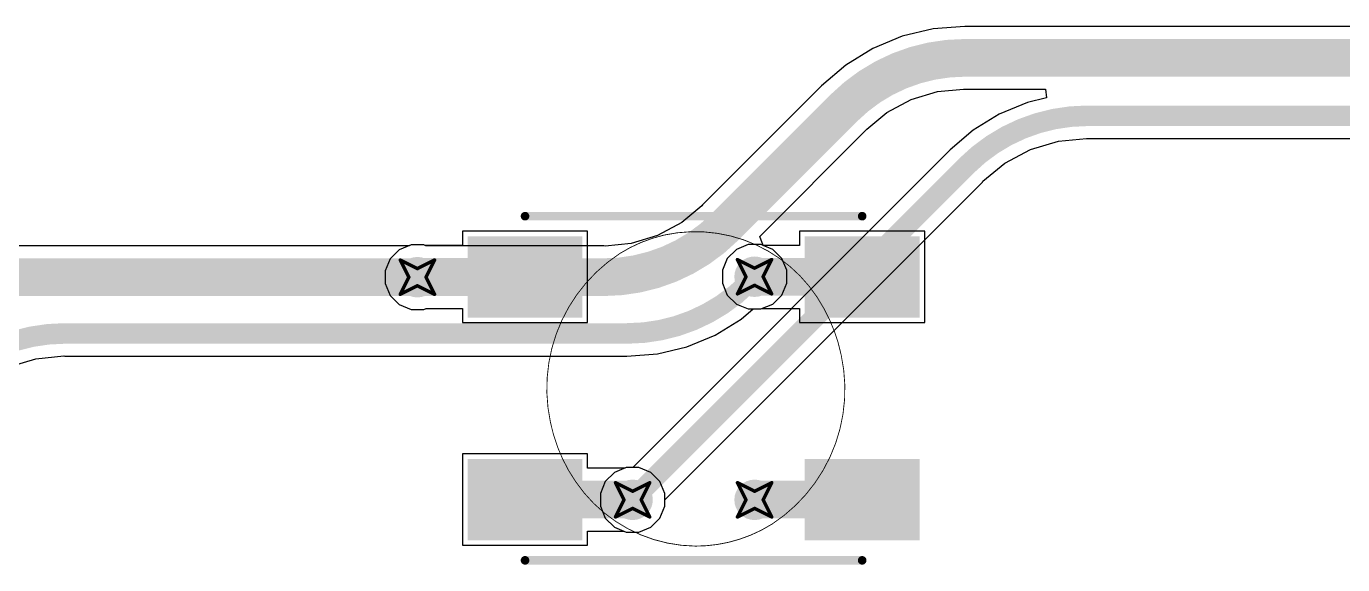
# Model space of a CAD drawing. Header units: inches. Extents: x -11 to 1110, y -7 to 455.
# Drawn here: x 172.02 to 191.54, y 340.55 to 348.52 of the extents above; entities that cross this region are included whole.
import ezdxf

# ---------------------------------------------------------------- set-up
doc = ezdxf.new("R2010")
doc.units = ezdxf.units.IN
for name, color, linetype in [('Bottom Layer', 5, 'Continuous'), ('Drill Drawing', 1, 'Continuous'), ('Mechanical 7', 56, 'Continuous'), ('Top Layer', 1, 'Continuous'), ('Top Overlay', 2, 'Continuous'), ('Top Paste', 8, 'Continuous'), ('Top Solder', 216, 'Continuous'), ('Via Holes', 16, 'Continuous')]:
    doc.layers.add(name, color=color, linetype=linetype)

msp = doc.modelspace()

# ---------------------------------------------------------------- hatches: boundary and pattern name
at = {"layer": 'Bottom Layer'}
h = msp.add_hatch(color=5, dxfattribs=at)
edge = h.paths.add_edge_path()
edge.add_arc((177.822, 344.807), 0.3, 0, 360)
h = msp.add_hatch(color=5, dxfattribs=at)
edge = h.paths.add_edge_path()
edge.add_arc((182.822, 344.814), 0.3, 0, 360)
h = msp.add_hatch(color=5, dxfattribs=at)
edge = h.paths.add_edge_path()
edge.add_arc((181.013, 341.507), 0.3, 0, 360)
h = msp.add_hatch(color=5, dxfattribs=at)
edge = h.paths.add_edge_path()
edge.add_arc((182.822, 341.507), 0.3, 0, 360)
at = {"layer": 'Top Layer'}
for points in [[(178.668, 345.311), (180.168, 345.311), (180.168, 344.311), (178.668, 344.311)], [(185.168, 344.311), (183.668, 344.311), (183.668, 345.311), (185.168, 345.311)], [(178.668, 342.011), (180.168, 342.011), (180.168, 341.011), (178.668, 341.011)], [(183.668, 342.011), (185.168, 342.011), (185.168, 341.011), (183.668, 341.011)]]:
    msp.add_hatch(color=1, dxfattribs=at).paths.add_polyline_path(points)
h = msp.add_hatch(color=1, dxfattribs=at)
edge = h.paths.add_edge_path()
edge.add_arc((177.822, 344.807), 0.3, 0, 360)
h = msp.add_hatch(color=1, dxfattribs=at)
edge = h.paths.add_edge_path()
edge.add_arc((182.822, 344.814), 0.3, 0, 360)
h = msp.add_hatch(color=1, dxfattribs=at)
edge = h.paths.add_edge_path()
edge.add_arc((181.013, 341.507), 0.3, 0, 360)
h = msp.add_hatch(color=1, dxfattribs=at)
edge = h.paths.add_edge_path()
edge.add_arc((182.822, 341.507), 0.3, 0, 360)
at = {"layer": 'Top Paste'}
for points in [[(178.668, 345.311), (180.168, 345.311), (180.168, 344.311), (178.668, 344.311)], [(185.168, 344.311), (183.668, 344.311), (183.668, 345.311), (185.168, 345.311)], [(178.668, 342.011), (180.168, 342.011), (180.168, 341.011), (178.668, 341.011)], [(183.668, 342.011), (185.168, 342.011), (185.168, 341.011), (183.668, 341.011)]]:
    msp.add_hatch(color=8, dxfattribs=at).paths.add_polyline_path(points)
at = {"layer": 'Top Solder'}
for points in [[(178.566, 345.412), (180.269, 345.412), (180.269, 344.209), (178.566, 344.209)], [(185.269, 344.209), (183.566, 344.209), (183.566, 345.412), (185.269, 345.412)], [(178.566, 342.112), (180.269, 342.112), (180.269, 340.909), (178.566, 340.909)], [(183.566, 342.112), (185.269, 342.112), (185.269, 340.909), (183.566, 340.909)]]:
    msp.add_hatch(color=216, dxfattribs=at).paths.add_polyline_path(points)
at = {"layer": 'Via Holes'}
h = msp.add_hatch(color=7, dxfattribs=at)
edge = h.paths.add_edge_path()
edge.add_arc((177.822, 344.807), 0.15, 0, 360)
h = msp.add_hatch(color=7, dxfattribs=at)
edge = h.paths.add_edge_path()
edge.add_arc((182.822, 344.814), 0.15, 0, 360)
h = msp.add_hatch(color=7, dxfattribs=at)
edge = h.paths.add_edge_path()
edge.add_arc((181.013, 341.507), 0.15, 0, 360)
h = msp.add_hatch(color=7, dxfattribs=at)
edge = h.paths.add_edge_path()
edge.add_arc((182.822, 341.507), 0.15, 0, 360)

# ---------------------------------------------------------------- linework, layer by layer
at = {"layer": 'Bottom Layer'}
for p, q in [((185.471, 348.488), (185.012, 348.378)), ((185.941, 348.525), (185.471, 348.488)), ((194.209, 348.525), (185.941, 348.525)), ((185.941, 348.525), (185.941, 348.525)), ((185.012, 348.378), (184.576, 348.197)), ((184.576, 348.197), (184.174, 347.951)), ((184.174, 347.951), (183.815, 347.644)), ((183.815, 347.644), (182.052, 345.881)), ((183.815, 347.644), (183.815, 347.644)), ((185.145, 347.44), (185.535, 347.559)), ((185.535, 347.559), (185.92, 347.596)), ((185.92, 347.596), (185.941, 347.592)), ((185.941, 347.592), (187.136, 347.592)), ((187.136, 347.592), (187.151, 347.465)), ((184.785, 347.248), (185.145, 347.44)), ((186.868, 347.397), (186.45, 347.224)), ((187.151, 347.465), (186.868, 347.397)), ((184.486, 347.003), (184.785, 347.248)), ((186.45, 347.224), (186.065, 346.988)), ((182.899, 345.409), (184.474, 346.985)), ((184.474, 346.985), (184.486, 347.003)), ((186.065, 346.988), (185.722, 346.695)), ((186.913, 346.699), (187.327, 346.825)), ((187.327, 346.825), (187.743, 346.865)), ((187.743, 346.865), (187.758, 346.863)), ((187.758, 346.863), (197.421, 346.863)), ((185.723, 346.693), (181.015, 341.985)), ((185.722, 346.695), (185.723, 346.693)), ((186.531, 346.495), (186.913, 346.699)), ((186.208, 346.23), (186.531, 346.495)), ((181.491, 341.509), (186.2, 346.217)), ((186.2, 346.217), (186.208, 346.23)), ((182.04, 345.863), (181.741, 345.618)), ((182.052, 345.881), (182.04, 345.863)), ((181.741, 345.618), (181.382, 345.425)), ((181.382, 345.425), (180.991, 345.307)), ((182.948, 345.279), (182.899, 345.409)), ((177.699, 345.273), (170.32, 345.273)), ((177.727, 345.285), (177.699, 345.273)), ((177.917, 345.285), (177.727, 345.285)), ((177.945, 345.273), (177.917, 345.285)), ((180.586, 345.273), (177.945, 345.273)), ((180.607, 345.269), (180.586, 345.273)), ((180.991, 345.307), (180.607, 345.269)), ((183.093, 345.219), (182.948, 345.279)), ((183.227, 345.085), (183.093, 345.219)), ((183.3, 344.909), (183.227, 345.085)), ((183.3, 344.719), (183.3, 344.909)), ((183.227, 344.543), (183.3, 344.719)), ((182.917, 344.336), (183.093, 344.409)), ((183.093, 344.409), (183.227, 344.543)), ((182.237, 343.948), (182.622, 344.184)), ((182.622, 344.184), (182.8, 344.336)), ((182.8, 344.336), (182.917, 344.336)), ((181.819, 343.775), (182.237, 343.948)), ((171.749, 343.473), (172.163, 343.599)), ((172.163, 343.599), (172.579, 343.64)), ((172.579, 343.64), (172.594, 343.637)), ((172.594, 343.637), (180.929, 343.637)), ((180.929, 343.634), (181.38, 343.67)), ((180.929, 343.637), (180.929, 343.634)), ((181.38, 343.67), (181.819, 343.775)), ((180.743, 341.912), (180.608, 341.778)), ((180.918, 341.985), (180.743, 341.912)), ((181.015, 341.985), (180.918, 341.985)), ((180.608, 341.778), (180.536, 341.602)), ((180.536, 341.602), (180.536, 341.412)), ((181.491, 341.412), (181.491, 341.509)), ((180.536, 341.412), (180.608, 341.237)), ((181.418, 341.237), (181.491, 341.412)), ((180.608, 341.237), (180.743, 341.102)), ((180.743, 341.102), (180.918, 341.029)), ((181.108, 341.029), (181.284, 341.102)), ((181.284, 341.102), (181.418, 341.237)), ((180.918, 341.029), (181.108, 341.029))]:
    msp.add_line(p, q, dxfattribs=at)
for points in [[(184.145, 347.314, 0.559, 0.559, -0.198912), (185.941, 348.058, 0.559, 0.559, 0)], [(185.941, 348.058, 0.559, 0.559, 0), (194.332, 348.058, 0.559, 0.559, 0)], [(182.382, 345.551, 0.559, 0.559, 0), (184.145, 347.314, 0.559, 0.559, 0)], [(185.961, 346.455, 0.305, 0.305, -0.198912), (187.758, 347.199, 0.305, 0.305, 0)], [(187.758, 347.199, 0.305, 0.305, 0), (197.421, 347.199, 0.305, 0.305, 0)], [(181.013, 341.507, 0.305, 0.305, 0), (185.961, 346.455, 0.305, 0.305, 0)], [(182.382, 345.551, 0.559, 0.559, -0.198912), (180.586, 344.807, 0.559, 0.559, 0)], [(170.32, 344.807, 0.559, 0.559, 0), (177.822, 344.807, 0.559, 0.559, 0)], [(177.822, 344.807, 0.559, 0.559, 0), (180.586, 344.807, 0.559, 0.559, 0)], [(182.726, 344.717, 0.305, 0.305, 0), (182.822, 344.814, 0.305, 0.305, 0)], [(182.726, 344.717, 0.305, 0.305, -0.198912), (180.929, 343.973, 0.305, 0.305, 0)], [(170.798, 343.229, 0.305, 0.305, -0.198912), (172.594, 343.973, 0.305, 0.305, 0)], [(172.594, 343.973, 0.305, 0.305, 0), (180.929, 343.973, 0.305, 0.305, 0)]]:
    msp.add_lwpolyline(points, format="xyseb", dxfattribs=at)
for points in [[(185.801, 348.058, 0.279, 0.279, 1), (186.081, 348.058, 0.279, 0.279, 1)], [(185.801, 348.058, 0.279, 0.279, 1), (186.081, 348.058, 0.279, 0.279, 1)], [(184.005, 347.314, 0.279, 0.279, 1), (184.285, 347.314, 0.279, 0.279, 1)], [(184.005, 347.314, 0.279, 0.279, 1), (184.285, 347.314, 0.279, 0.279, 1)], [(187.681, 347.199, 0.152, 0.152, 1), (187.834, 347.199, 0.152, 0.152, 1)], [(187.681, 347.199, 0.152, 0.152, 1), (187.834, 347.199, 0.152, 0.152, 1)], [(185.885, 346.455, 0.152, 0.152, 1), (186.038, 346.455, 0.152, 0.152, 1)], [(185.885, 346.455, 0.152, 0.152, 1), (186.038, 346.455, 0.152, 0.152, 1)], [(182.242, 345.551, 0.279, 0.279, 1), (182.521, 345.551, 0.279, 0.279, 1)], [(182.242, 345.551, 0.279, 0.279, 1), (182.521, 345.551, 0.279, 0.279, 1)], [(177.682, 344.807, 0.279, 0.279, 1), (177.962, 344.807, 0.279, 0.279, 1)], [(177.682, 344.807, 0.279, 0.279, 1), (177.962, 344.807, 0.279, 0.279, 1)], [(180.446, 344.807, 0.279, 0.279, 1), (180.725, 344.807, 0.279, 0.279, 1)], [(180.446, 344.807, 0.279, 0.279, 1), (180.725, 344.807, 0.279, 0.279, 1)], [(182.746, 344.814, 0.152, 0.152, 1), (182.898, 344.814, 0.152, 0.152, 1)], [(182.649, 344.717, 0.152, 0.152, 1), (182.802, 344.717, 0.152, 0.152, 1)], [(182.649, 344.717, 0.152, 0.152, 1), (182.802, 344.717, 0.152, 0.152, 1)], [(172.518, 343.973, 0.152, 0.152, 1), (172.67, 343.973, 0.152, 0.152, 1)], [(172.518, 343.973, 0.152, 0.152, 1), (172.67, 343.973, 0.152, 0.152, 1)], [(180.853, 343.973, 0.152, 0.152, 1), (181.006, 343.973, 0.152, 0.152, 1)], [(180.853, 343.973, 0.152, 0.152, 1), (181.006, 343.973, 0.152, 0.152, 1)], [(180.937, 341.507, 0.152, 0.152, 1), (181.09, 341.507, 0.152, 0.152, 1)]]:
    msp.add_lwpolyline(points, format="xyseb", close=True, dxfattribs=at)
at = {"layer": 'Drill Drawing'}
for points in [[(177.568, 345.061, 0.0508, 0.0508, 0), (177.822, 344.934, 0.0508, 0.0508, 0)], [(177.568, 345.061, 0.0508, 0.0508, 0), (177.695, 344.807, 0.0508, 0.0508, 0)], [(177.822, 344.934, 0.0508, 0.0508, 0), (178.076, 345.061, 0.0508, 0.0508, 0)], [(177.949, 344.807, 0.0508, 0.0508, 0), (178.076, 345.061, 0.0508, 0.0508, 0)], [(182.568, 345.068, 0.0508, 0.0508, 0), (182.822, 344.941, 0.0508, 0.0508, 0)], [(182.568, 345.068, 0.0508, 0.0508, 0), (182.695, 344.814, 0.0508, 0.0508, 0)], [(182.822, 344.941, 0.0508, 0.0508, 0), (183.076, 345.068, 0.0508, 0.0508, 0)], [(182.949, 344.814, 0.0508, 0.0508, 0), (183.076, 345.068, 0.0508, 0.0508, 0)], [(177.568, 344.553, 0.0508, 0.0508, 0), (177.695, 344.807, 0.0508, 0.0508, 0)], [(177.949, 344.807, 0.0508, 0.0508, 0), (178.076, 344.553, 0.0508, 0.0508, 0)], [(182.568, 344.56, 0.0508, 0.0508, 0), (182.695, 344.814, 0.0508, 0.0508, 0)], [(182.949, 344.814, 0.0508, 0.0508, 0), (183.076, 344.56, 0.0508, 0.0508, 0)], [(177.568, 344.553, 0.0508, 0.0508, 0), (177.822, 344.68, 0.0508, 0.0508, 0)], [(177.822, 344.68, 0.0508, 0.0508, 0), (178.076, 344.553, 0.0508, 0.0508, 0)], [(182.568, 344.56, 0.0508, 0.0508, 0), (182.822, 344.687, 0.0508, 0.0508, 0)], [(182.822, 344.687, 0.0508, 0.0508, 0), (183.076, 344.56, 0.0508, 0.0508, 0)], [(180.759, 341.761, 0.0508, 0.0508, 0), (181.013, 341.634, 0.0508, 0.0508, 0)], [(180.759, 341.761, 0.0508, 0.0508, 0), (180.886, 341.507, 0.0508, 0.0508, 0)], [(181.013, 341.634, 0.0508, 0.0508, 0), (181.267, 341.761, 0.0508, 0.0508, 0)], [(181.14, 341.507, 0.0508, 0.0508, 0), (181.267, 341.761, 0.0508, 0.0508, 0)], [(182.568, 341.761, 0.0508, 0.0508, 0), (182.822, 341.634, 0.0508, 0.0508, 0)], [(182.568, 341.761, 0.0508, 0.0508, 0), (182.695, 341.507, 0.0508, 0.0508, 0)], [(182.822, 341.634, 0.0508, 0.0508, 0), (183.076, 341.761, 0.0508, 0.0508, 0)], [(182.949, 341.507, 0.0508, 0.0508, 0), (183.076, 341.761, 0.0508, 0.0508, 0)], [(180.759, 341.253, 0.0508, 0.0508, 0), (180.886, 341.507, 0.0508, 0.0508, 0)], [(181.14, 341.507, 0.0508, 0.0508, 0), (181.267, 341.253, 0.0508, 0.0508, 0)], [(182.568, 341.253, 0.0508, 0.0508, 0), (182.695, 341.507, 0.0508, 0.0508, 0)], [(182.949, 341.507, 0.0508, 0.0508, 0), (183.076, 341.253, 0.0508, 0.0508, 0)], [(180.759, 341.253, 0.0508, 0.0508, 0), (181.013, 341.38, 0.0508, 0.0508, 0)], [(181.013, 341.38, 0.0508, 0.0508, 0), (181.267, 341.253, 0.0508, 0.0508, 0)], [(182.568, 341.253, 0.0508, 0.0508, 0), (182.822, 341.38, 0.0508, 0.0508, 0)], [(182.822, 341.38, 0.0508, 0.0508, 0), (183.076, 341.253, 0.0508, 0.0508, 0)]]:
    msp.add_lwpolyline(points, format="xyseb", dxfattribs=at)
for points in [[(177.555, 345.061, 0.0254, 0.0254, 1), (177.581, 345.061, 0.0254, 0.0254, 1)], [(177.555, 345.061, 0.0254, 0.0254, 1), (177.581, 345.061, 0.0254, 0.0254, 1)], [(177.809, 344.934, 0.0254, 0.0254, 1), (177.835, 344.934, 0.0254, 0.0254, 1)], [(177.809, 344.934, 0.0254, 0.0254, 1), (177.835, 344.934, 0.0254, 0.0254, 1)], [(178.063, 345.061, 0.0254, 0.0254, 1), (178.089, 345.061, 0.0254, 0.0254, 1)], [(178.063, 345.061, 0.0254, 0.0254, 1), (178.089, 345.061, 0.0254, 0.0254, 1)], [(182.555, 345.068, 0.0254, 0.0254, 1), (182.581, 345.068, 0.0254, 0.0254, 1)], [(182.555, 345.068, 0.0254, 0.0254, 1), (182.581, 345.068, 0.0254, 0.0254, 1)], [(182.809, 344.941, 0.0254, 0.0254, 1), (182.835, 344.941, 0.0254, 0.0254, 1)], [(182.809, 344.941, 0.0254, 0.0254, 1), (182.835, 344.941, 0.0254, 0.0254, 1)], [(183.063, 345.068, 0.0254, 0.0254, 1), (183.089, 345.068, 0.0254, 0.0254, 1)], [(183.063, 345.068, 0.0254, 0.0254, 1), (183.089, 345.068, 0.0254, 0.0254, 1)], [(177.682, 344.807, 0.0254, 0.0254, 1), (177.708, 344.807, 0.0254, 0.0254, 1)], [(177.682, 344.807, 0.0254, 0.0254, 1), (177.708, 344.807, 0.0254, 0.0254, 1)], [(177.936, 344.807, 0.0254, 0.0254, 1), (177.962, 344.807, 0.0254, 0.0254, 1)], [(177.936, 344.807, 0.0254, 0.0254, 1), (177.962, 344.807, 0.0254, 0.0254, 1)], [(182.682, 344.814, 0.0254, 0.0254, 1), (182.708, 344.814, 0.0254, 0.0254, 1)], [(182.682, 344.814, 0.0254, 0.0254, 1), (182.708, 344.814, 0.0254, 0.0254, 1)], [(182.936, 344.814, 0.0254, 0.0254, 1), (182.962, 344.814, 0.0254, 0.0254, 1)], [(182.936, 344.814, 0.0254, 0.0254, 1), (182.962, 344.814, 0.0254, 0.0254, 1)], [(177.555, 344.553, 0.0254, 0.0254, 1), (177.581, 344.553, 0.0254, 0.0254, 1)], [(177.555, 344.553, 0.0254, 0.0254, 1), (177.581, 344.553, 0.0254, 0.0254, 1)], [(177.809, 344.68, 0.0254, 0.0254, 1), (177.835, 344.68, 0.0254, 0.0254, 1)], [(177.809, 344.68, 0.0254, 0.0254, 1), (177.835, 344.68, 0.0254, 0.0254, 1)], [(178.063, 344.553, 0.0254, 0.0254, 1), (178.089, 344.553, 0.0254, 0.0254, 1)], [(178.063, 344.553, 0.0254, 0.0254, 1), (178.089, 344.553, 0.0254, 0.0254, 1)], [(182.555, 344.56, 0.0254, 0.0254, 1), (182.581, 344.56, 0.0254, 0.0254, 1)], [(182.555, 344.56, 0.0254, 0.0254, 1), (182.581, 344.56, 0.0254, 0.0254, 1)], [(182.809, 344.687, 0.0254, 0.0254, 1), (182.835, 344.687, 0.0254, 0.0254, 1)], [(182.809, 344.687, 0.0254, 0.0254, 1), (182.835, 344.687, 0.0254, 0.0254, 1)], [(183.063, 344.56, 0.0254, 0.0254, 1), (183.089, 344.56, 0.0254, 0.0254, 1)], [(183.063, 344.56, 0.0254, 0.0254, 1), (183.089, 344.56, 0.0254, 0.0254, 1)], [(180.747, 341.761, 0.0254, 0.0254, 1), (180.772, 341.761, 0.0254, 0.0254, 1)], [(180.747, 341.761, 0.0254, 0.0254, 1), (180.772, 341.761, 0.0254, 0.0254, 1)], [(181.001, 341.634, 0.0254, 0.0254, 1), (181.026, 341.634, 0.0254, 0.0254, 1)], [(181.001, 341.634, 0.0254, 0.0254, 1), (181.026, 341.634, 0.0254, 0.0254, 1)], [(181.255, 341.761, 0.0254, 0.0254, 1), (181.28, 341.761, 0.0254, 0.0254, 1)], [(181.255, 341.761, 0.0254, 0.0254, 1), (181.28, 341.761, 0.0254, 0.0254, 1)], [(182.555, 341.761, 0.0254, 0.0254, 1), (182.581, 341.761, 0.0254, 0.0254, 1)], [(182.555, 341.761, 0.0254, 0.0254, 1), (182.581, 341.761, 0.0254, 0.0254, 1)], [(182.809, 341.634, 0.0254, 0.0254, 1), (182.835, 341.634, 0.0254, 0.0254, 1)], [(182.809, 341.634, 0.0254, 0.0254, 1), (182.835, 341.634, 0.0254, 0.0254, 1)], [(183.063, 341.761, 0.0254, 0.0254, 1), (183.089, 341.761, 0.0254, 0.0254, 1)], [(183.063, 341.761, 0.0254, 0.0254, 1), (183.089, 341.761, 0.0254, 0.0254, 1)], [(180.874, 341.507, 0.0254, 0.0254, 1), (180.899, 341.507, 0.0254, 0.0254, 1)], [(180.874, 341.507, 0.0254, 0.0254, 1), (180.899, 341.507, 0.0254, 0.0254, 1)], [(181.128, 341.507, 0.0254, 0.0254, 1), (181.153, 341.507, 0.0254, 0.0254, 1)], [(181.128, 341.507, 0.0254, 0.0254, 1), (181.153, 341.507, 0.0254, 0.0254, 1)], [(182.682, 341.507, 0.0254, 0.0254, 1), (182.708, 341.507, 0.0254, 0.0254, 1)], [(182.682, 341.507, 0.0254, 0.0254, 1), (182.708, 341.507, 0.0254, 0.0254, 1)], [(182.936, 341.507, 0.0254, 0.0254, 1), (182.962, 341.507, 0.0254, 0.0254, 1)], [(182.936, 341.507, 0.0254, 0.0254, 1), (182.962, 341.507, 0.0254, 0.0254, 1)], [(180.747, 341.253, 0.0254, 0.0254, 1), (180.772, 341.253, 0.0254, 0.0254, 1)], [(180.747, 341.253, 0.0254, 0.0254, 1), (180.772, 341.253, 0.0254, 0.0254, 1)], [(181.001, 341.38, 0.0254, 0.0254, 1), (181.026, 341.38, 0.0254, 0.0254, 1)], [(181.001, 341.38, 0.0254, 0.0254, 1), (181.026, 341.38, 0.0254, 0.0254, 1)], [(181.255, 341.253, 0.0254, 0.0254, 1), (181.28, 341.253, 0.0254, 0.0254, 1)], [(181.255, 341.253, 0.0254, 0.0254, 1), (181.28, 341.253, 0.0254, 0.0254, 1)], [(182.555, 341.253, 0.0254, 0.0254, 1), (182.581, 341.253, 0.0254, 0.0254, 1)], [(182.555, 341.253, 0.0254, 0.0254, 1), (182.581, 341.253, 0.0254, 0.0254, 1)], [(182.809, 341.38, 0.0254, 0.0254, 1), (182.835, 341.38, 0.0254, 0.0254, 1)], [(182.809, 341.38, 0.0254, 0.0254, 1), (182.835, 341.38, 0.0254, 0.0254, 1)], [(183.063, 341.253, 0.0254, 0.0254, 1), (183.089, 341.253, 0.0254, 0.0254, 1)], [(183.063, 341.253, 0.0254, 0.0254, 1), (183.089, 341.253, 0.0254, 0.0254, 1)]]:
    msp.add_lwpolyline(points, format="xyseb", close=True, dxfattribs=at)
at = {"layer": 'Mechanical 7'}
for points in [[(180.822, 345.157, 0.0127, 0.0127, -0.083777), (181.479, 345.431, 0.0127, 0.0127, 0)], [(181.479, 345.431, 0.0127, 0.0127, -0.33511), (183.848, 344.346, 0.0127, 0.0127, 0)], [(179.795, 342.655, 0.0127, 0.0127, -0.311008), (180.822, 345.157, 0.0127, 0.0127, 0)], [(183.848, 344.346, 0.0127, 0.0127, -0.077317), (184.107, 343.651, 0.0127, 0.0127, 0)], [(184.107, 343.651, 0.0127, 0.0127, -0.311064), (183.082, 341.148, 0.0127, 0.0127, 0)], [(180.168, 341.778, 0.0127, 0.0127, -0.100795), (179.795, 342.655, 0.0127, 0.0127, 0)], [(181.949, 340.821, 0.0127, 0.0127, -0.246125), (180.168, 341.778, 0.0127, 0.0127, 0)], [(183.082, 341.148, 0.0127, 0.0127, -0.083963), (182.425, 340.875, 0.0127, 0.0127, 0)], [(182.425, 340.875, 0.0127, 0.0127, -0.056061), (181.949, 340.821, 0.0127, 0.0127, 0)]]:
    msp.add_lwpolyline(points, format="xyseb", dxfattribs=at)
for points in [[(181.476, 345.431, 0.00635, 0.00635, 1), (181.483, 345.431, 0.00635, 0.00635, 1)], [(181.476, 345.431, 0.00635, 0.00635, 1), (181.483, 345.431, 0.00635, 0.00635, 1)], [(180.819, 345.157, 0.00635, 0.00635, 1), (180.826, 345.157, 0.00635, 0.00635, 1)], [(180.819, 345.157, 0.00635, 0.00635, 1), (180.826, 345.157, 0.00635, 0.00635, 1)], [(183.844, 344.346, 0.00635, 0.00635, 1), (183.851, 344.346, 0.00635, 0.00635, 1)], [(183.844, 344.346, 0.00635, 0.00635, 1), (183.851, 344.346, 0.00635, 0.00635, 1)], [(184.103, 343.651, 0.00635, 0.00635, 1), (184.11, 343.651, 0.00635, 0.00635, 1)], [(184.103, 343.651, 0.00635, 0.00635, 1), (184.11, 343.651, 0.00635, 0.00635, 1)], [(179.792, 342.655, 0.00635, 0.00635, 1), (179.798, 342.655, 0.00635, 0.00635, 1)], [(179.792, 342.655, 0.00635, 0.00635, 1), (179.798, 342.655, 0.00635, 0.00635, 1)], [(180.165, 341.778, 0.00635, 0.00635, 1), (180.171, 341.778, 0.00635, 0.00635, 1)], [(180.165, 341.778, 0.00635, 0.00635, 1), (180.171, 341.778, 0.00635, 0.00635, 1)], [(183.078, 341.148, 0.00635, 0.00635, 1), (183.085, 341.148, 0.00635, 0.00635, 1)], [(183.078, 341.148, 0.00635, 0.00635, 1), (183.085, 341.148, 0.00635, 0.00635, 1)], [(182.422, 340.875, 0.00635, 0.00635, 1), (182.428, 340.875, 0.00635, 0.00635, 1)], [(182.422, 340.875, 0.00635, 0.00635, 1), (182.428, 340.875, 0.00635, 0.00635, 1)], [(181.946, 340.821, 0.00635, 0.00635, 1), (181.952, 340.821, 0.00635, 0.00635, 1)], [(181.946, 340.821, 0.00635, 0.00635, 1), (181.952, 340.821, 0.00635, 0.00635, 1)]]:
    msp.add_lwpolyline(points, format="xyseb", close=True, dxfattribs=at)
at = {"layer": 'Top Layer'}
for p, q in [((180.346, 345.488), (178.49, 345.488)), ((178.49, 345.488), (178.49, 345.277)), ((180.346, 344.133), (180.346, 345.488)), ((185.346, 345.488), (183.49, 345.488)), ((183.49, 345.488), (183.49, 345.277)), ((185.346, 344.133), (185.346, 345.488)), ((177.552, 345.212), (177.417, 345.078)), ((177.727, 345.285), (177.552, 345.212)), ((177.917, 345.285), (177.727, 345.285)), ((177.937, 345.277), (177.917, 345.285)), ((178.49, 345.277), (177.937, 345.277)), ((182.552, 345.219), (182.417, 345.085)), ((182.727, 345.292), (182.552, 345.219)), ((182.917, 345.292), (182.727, 345.292)), ((182.954, 345.277), (182.917, 345.292)), ((183.49, 345.277), (182.954, 345.277)), ((177.417, 345.078), (177.344, 344.902)), ((182.417, 345.085), (182.344, 344.909)), ((177.344, 344.902), (177.344, 344.712)), ((182.344, 344.909), (182.344, 344.719)), ((177.344, 344.712), (177.417, 344.537)), ((182.344, 344.719), (182.417, 344.543)), ((177.417, 344.537), (177.552, 344.402)), ((177.552, 344.402), (177.727, 344.329)), ((182.417, 344.543), (182.552, 344.409)), ((182.552, 344.409), (182.727, 344.336)), ((177.727, 344.329), (177.917, 344.329)), ((177.917, 344.329), (177.954, 344.344)), ((177.954, 344.344), (178.49, 344.344)), ((178.49, 344.344), (178.49, 344.133)), ((182.727, 344.336), (182.917, 344.336)), ((182.917, 344.336), (182.937, 344.344)), ((182.937, 344.344), (183.49, 344.344)), ((183.49, 344.344), (183.49, 344.133)), ((178.49, 344.133), (180.346, 344.133)), ((183.49, 344.133), (185.346, 344.133)), ((180.346, 342.188), (178.49, 342.188)), ((178.49, 342.188), (178.49, 340.833)), ((180.346, 341.977), (180.346, 342.188)), ((180.898, 341.977), (180.346, 341.977)), ((180.918, 341.985), (180.898, 341.977)), ((181.108, 341.985), (180.918, 341.985)), ((181.284, 341.912), (181.108, 341.985)), ((181.418, 341.778), (181.284, 341.912)), ((181.491, 341.602), (181.418, 341.778)), ((181.491, 341.412), (181.491, 341.602)), ((181.418, 341.237), (181.491, 341.412)), ((180.346, 340.833), (180.346, 341.044)), ((180.346, 341.044), (180.882, 341.044)), ((180.882, 341.044), (180.918, 341.029)), ((181.108, 341.029), (181.284, 341.102)), ((181.284, 341.102), (181.418, 341.237)), ((180.918, 341.029), (181.108, 341.029)), ((178.49, 340.833), (180.346, 340.833))]:
    msp.add_line(p, q, dxfattribs=at)
for points in [[(177.822, 344.811, 0.559, 0.559, 0), (179.418, 344.811, 0.559, 0.559, 0)], [(182.822, 344.811, 0.559, 0.559, 0), (184.418, 344.811, 0.559, 0.559, 0)], [(179.418, 341.511, 0.559, 0.559, 0), (181.013, 341.511, 0.559, 0.559, 0)], [(182.822, 341.511, 0.559, 0.559, 0), (184.418, 341.511, 0.559, 0.559, 0)]]:
    msp.add_lwpolyline(points, format="xyseb", dxfattribs=at)
for points in [[(177.682, 344.811, 0.279, 0.279, 1), (177.962, 344.811, 0.279, 0.279, 1)], [(179.278, 344.811, 0.279, 0.279, 1), (179.557, 344.811, 0.279, 0.279, 1)], [(182.682, 344.811, 0.279, 0.279, 1), (182.962, 344.811, 0.279, 0.279, 1)], [(184.278, 344.811, 0.279, 0.279, 1), (184.557, 344.811, 0.279, 0.279, 1)], [(179.278, 341.511, 0.279, 0.279, 1), (179.557, 341.511, 0.279, 0.279, 1)], [(180.874, 341.511, 0.279, 0.279, 1), (181.153, 341.511, 0.279, 0.279, 1)], [(182.682, 341.511, 0.279, 0.279, 1), (182.962, 341.511, 0.279, 0.279, 1)], [(184.278, 341.511, 0.279, 0.279, 1), (184.557, 341.511, 0.279, 0.279, 1)]]:
    msp.add_lwpolyline(points, format="xyseb", close=True, dxfattribs=at)
at = {"layer": 'Top Overlay'}
for points in [[(179.418, 345.711, 0.127, 0.127, 0), (184.418, 345.711, 0.127, 0.127, 0)], [(178.362, 344.964, 0.254, 0.254, 0), (178.489, 344.837, 0.254, 0.254, 0)], [(178.362, 344.71, 0.254, 0.254, 0), (178.362, 344.964, 0.254, 0.254, 0)], [(178.362, 344.71, 0.254, 0.254, 0), (178.489, 344.837, 0.254, 0.254, 0)], [(179.418, 340.61, 0.127, 0.127, 0), (184.418, 340.61, 0.127, 0.127, 0)]]:
    msp.add_lwpolyline(points, format="xyseb", dxfattribs=at)
for points in [[(179.386, 345.711, 0.0635, 0.0635, 1), (179.45, 345.711, 0.0635, 0.0635, 1)], [(184.386, 345.711, 0.0635, 0.0635, 1), (184.45, 345.711, 0.0635, 0.0635, 1)], [(178.298, 344.964, 0.127, 0.127, 1), (178.425, 344.964, 0.127, 0.127, 1)], [(178.298, 344.964, 0.127, 0.127, 1), (178.425, 344.964, 0.127, 0.127, 1)], [(178.425, 344.837, 0.127, 0.127, 1), (178.552, 344.837, 0.127, 0.127, 1)], [(178.425, 344.837, 0.127, 0.127, 1), (178.552, 344.837, 0.127, 0.127, 1)], [(178.298, 344.71, 0.127, 0.127, 1), (178.425, 344.71, 0.127, 0.127, 1)], [(178.298, 344.71, 0.127, 0.127, 1), (178.425, 344.71, 0.127, 0.127, 1)], [(179.386, 340.61, 0.0635, 0.0635, 1), (179.45, 340.61, 0.0635, 0.0635, 1)], [(184.386, 340.61, 0.0635, 0.0635, 1), (184.45, 340.61, 0.0635, 0.0635, 1)]]:
    msp.add_lwpolyline(points, format="xyseb", close=True, dxfattribs=at)

doc.saveas('drawing.dxf')
